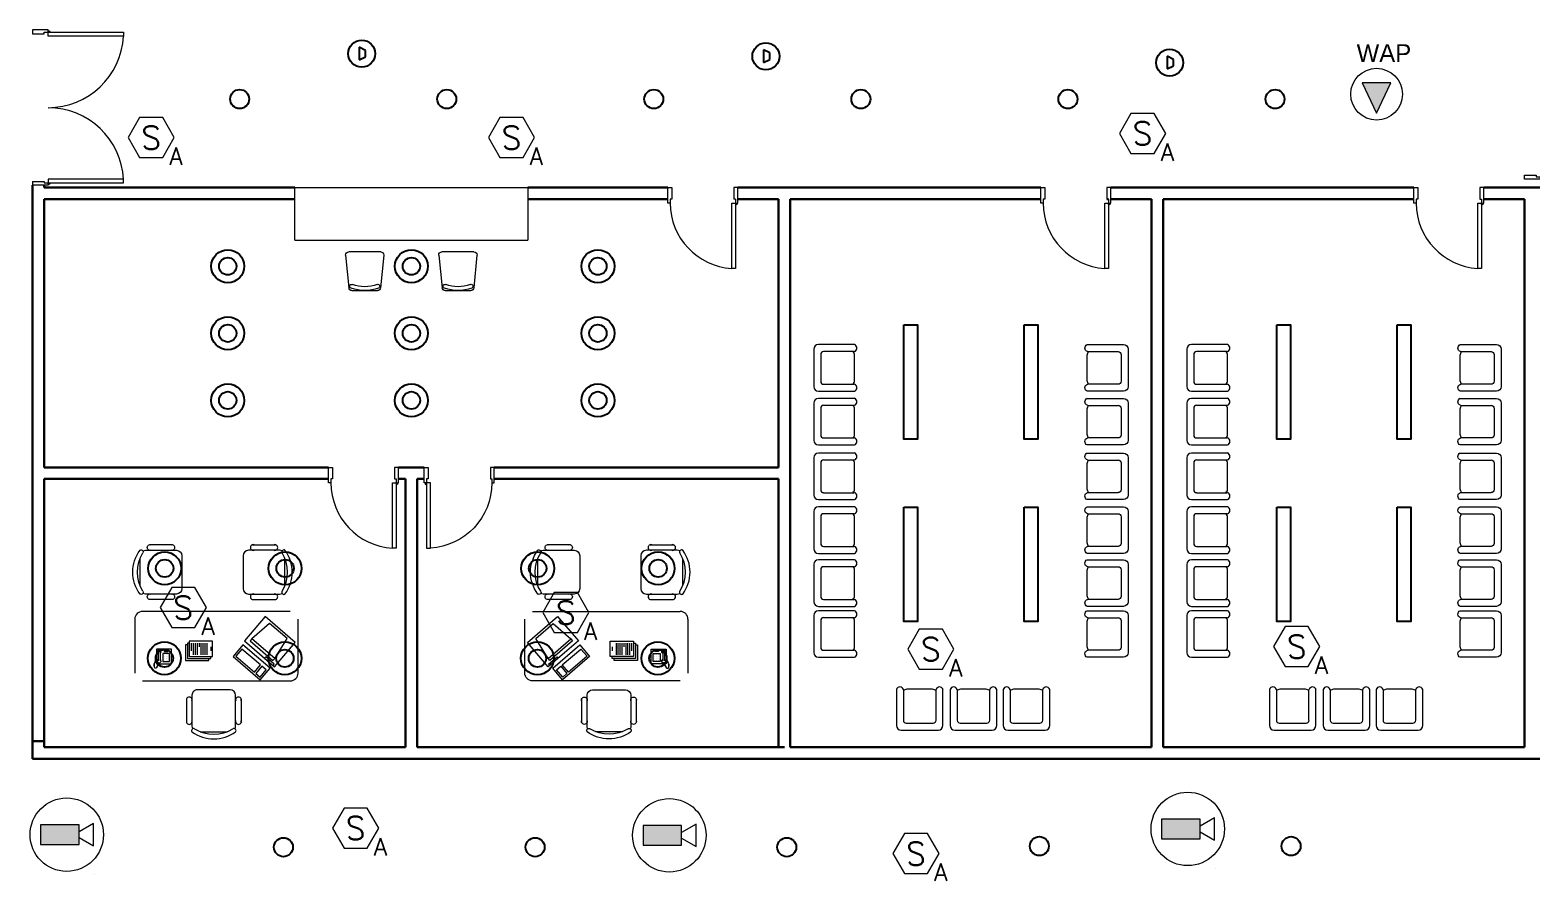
# Model space of a CAD drawing. Extents: x -15 to 31698, y 0 to 29135.
# Drawn here: x 46.09 to 65.41, y 346.95 to 357.9 of the extents above; entities that cross this region are included whole.
import ezdxf
from ezdxf.enums import TextEntityAlignment as Align

# ---------------------------------------------------------------- set-up
doc = ezdxf.new("R2010")
doc.units = 0
doc.header["$LTSCALE"] = 0.15
doc.layers.get('0').update_dxf_attribs({"color": 252})
for name, color, linetype in [('0 ARCH', 252, 'Continuous'), ('0 fire alarm', 252, 'Continuous'), ('0 lum', 252, 'Continuous'), ('0 sockets', 252, 'Continuous'), ('CCTV', 4, 'Continuous')]:
    doc.layers.add(name, color=color, linetype=linetype)
for name, color, linetype, lineweight in [('DOOR', 252, 'Continuous', 20), ('E-LT-CKT-NM', 7, 'Continuous', 30), ('FUR', 252, 'Continuous', 9), ('sofa', 252, 'Continuous', 9), ('T-CCTV', 7, 'Continuous', 0), ('T-FIRE-B', 4, 'Continuous', 0), ('T-STRUCTURED', 7, 'Continuous', 0), ('T-TEXT', 2, 'Continuous', 0), ('wall', 252, 'Continuous', 30)]:
    doc.layers.add(name, color=color, linetype=linetype, lineweight=lineweight)
doc.styles.add('ROMANS', font='ROMANS.shx', dxfattribs={"width": 0.8})
doc.styles.add('SDC-TEXT-ARB', font='sdc-arb.shx')

# ---------------------------------------------------------------- blocks, each defined once
blk = doc.blocks.new('2')
at = {"color": 3}
blk.add_circle((0, 0, 3.4), 0.122, dxfattribs=at)
blk = doc.blocks.new('5')
at = {"color": 3}
for radius in [0.212, 0.112]:
    blk.add_circle((0, 0, 4), radius, dxfattribs=at)
blk = doc.blocks.new('j')
at = {"color": 3, "elevation": 3.322}
blk.add_lwpolyline([(-0.088, 0.736), (0.088, 0.736), (0.088, -0.736), (-0.088, -0.736)], close=True, dxfattribs=at)
blk = doc.blocks.new('RECTANG')
for p, q in [((1, 1), (0, 1)), ((0, 1), (0, 0)), ((1, 0), (1, 1)), ((0, 0), (1, 0))]:
    blk.add_line(p, q)
blk = doc.blocks.new('IBMAT', base_point=(61, 306))
for p, q in [((75, 307), (75, 306)), ((81, 307), (75, 307)), ((81, 306), (81, 307))]:
    blk.add_line(p, q)
at = {"xscale": 21, "yscale": 17, "zscale": 21}
blk.add_blockref('RECTANG', (61, 306), dxfattribs=at)
blk = doc.blocks.new('KEYBOARD', base_point=(60, 294))
for p, xscale, yscale, zscale in [((60, 294), 19, 8, 19), ((61, 295), 13, 5, 13), ((75, 295), 3, 5, 3)]:
    blk.add_blockref('RECTANG', p, dxfattribs=dict(xscale=xscale, yscale=yscale, zscale=zscale))
blk = doc.blocks.new('FNCOMP')
for p, q in [((-6.64, 16.23), (-8.5, 3.5)), ((6.08, 16.23), (-6.64, 16.23)), ((8, 3.5), (6.08, 16.23)), ((-8.5, 3.5), (-8.5, 2.04)), ((8, 3.5), (-8.5, 3.5)), ((-8.5, 2.04), (8, 2.04)), ((8, 2.04), (8, 3.5))]:
    blk.add_line(p, q)
at = {"xscale": 1.033846153846154, "yscale": 1.033846153846154, "zscale": 1.033846153846154}
for name, p in [('IBMAT', (-10.86, 0)), ('KEYBOARD', (-10.05, -10.5))]:
    blk.add_blockref(name, p, dxfattribs=at)
blk = doc.blocks.new('CHAIR7')
for p, q in [((0, 9), (0, -9)), ((20, 12), (3, 12)), ((5.12, 15.04), (17.88, 15.04)), ((23, -7.44), (23, 7.44)), ((3, -12), (20, -12)), ((5.12, -15), (17.88, -15))]:
    blk.add_line(p, q)
for centre, radius, start, end in [((3, 9), 3, 90, 180), ((5.56, 13.54), 1.56, 73.7398, 286.2602), ((17.44, 13.54), 1.56, 253.7398, 106.2602), ((20, 9), 3, 62.41556, 90), ((22.34, 11.12), 1.1, 53.30994, 212.02741), ((4.82, 0), 19.64, 327.57575, 32.42425), ((7, 0), 20, 323.1301, 36.8699), ((3, -9), 3, 180, 270), ((5.56, -13.5), 1.56, 73.7398, 286.2602), ((17.44, -13.5), 1.56, 253.7398, 106.2602), ((20, -9), 3, 270, 297.58444), ((22.34, -11.12), 1.1, 147.97259, 306.69006)]:
    blk.add_arc(centre, radius, start, end)
blk = doc.blocks.new('FNPHONE')
for p, q in [((-9.1, 0.22), (-9.7, 0.02)), ((-8.9, 0.62), (-9.5, 0.42)), ((-8.7, 1.02), (-9.3, 0.82)), ((-8.5, 1.42), (-9.1, 1.22)), ((-8.3, 1.82), (-8.9, 1.62)), ((-7.14, 0.56), (-7.5, -0.58)), ((-7.29, 6.54), (-7.29, 1.54)), ((-6.29, 6.54), (-6.29, 1.54)), ((-3.87, 4.85), (-3.87, 4.85)), ((-3.87, 3.91), (-3.87, 3.91)), ((-3.87, 2.97), (-3.87, 2.97)), ((-3.87, 2.03), (-3.87, 2.03)), ((-2.94, 4.85), (-2.94, 4.85)), ((-2.94, 3.91), (-2.94, 3.91)), ((-2.94, 2.97), (-2.94, 2.97)), ((-2.94, 2.03), (-2.94, 2.03)), ((-2, 4.85), (-2, 4.85)), ((-2, 3.91), (-2, 3.91)), ((-2, 2.97), (-2, 2.97)), ((-2, 2.03), (-2, 2.03)), ((-9.3, -0.18), (-9.9, -0.38)), ((-9.3, -0.58), (-9.9, -0.78)), ((-9.3, -0.98), (-9.9, -1.18)), ((-9.3, -1.38), (-9.9, -1.58)), ((-9.1, -1.78), (-9.7, -1.98)), ((-8.9, -2.18), (-9.5, -2.38)), ((-8.43, -2.46), (-9.03, -2.66)), ((-7.9, -1.98), (-8.5, -2.18)), ((-7.7, -1.58), (-8.3, -1.78)), ((-7.5, -1.18), (-8.1, -1.38)), ((-7.3, -0.78), (-7.9, -0.98))]:
    blk.add_line(p, q)
for centre, start, end in [((-6.79, 6.54), 298.49146, 241.50854), ((-6.79, 1.54), 118.49146, 61.50854)]:
    blk.add_arc(centre, 1.05, start, end)
for p, xscale, yscale, zscale in [((-8.21, 0), 8.20528234483245, 8.104073169521023, 8.20528234483245), ((-4.81, 1.25), 3.75, 4.375, 3.75), ((-4.03, 6.72), 2.03125, 0.46875, 2.03125)]:
    blk.add_blockref('RECTANG', p, dxfattribs=dict(xscale=xscale, yscale=yscale, zscale=zscale))
blk = doc.blocks.new('D90')
at = {"layer": 'DOOR'}
for points in [[(0.03, 0.2), (0.03, 1.04), (0.078, 1.04), (0.078, 0.2)], [(0.03, 0.2), (0, 0.2), (0, 0), (0.05, 0), (0.05, 0.15), (0.03, 0.15)], [(0.87, 0.2), (0.9, 0.2), (0.9, 0), (0.85, 0), (0.85, 0.15), (0.87, 0.15)]]:
    blk.add_lwpolyline(points, close=True, dxfattribs=at)
blk.add_circle((0.02, 0.21), 0.01, dxfattribs=at)
blk.add_arc((0.025, 0.197), 0.845, 0.2218, 86.3889, dxfattribs=at)
blk = doc.blocks.new('Ch01')
at = {"layer": 'FUR'}
for p, q in [((-0.499, -0.205), (-0.499, 0.207)), ((-0.455, 0.247), (-0.035, 0.205)), ((0.001, 0.165), (0.001, -0.163)), ((-0.455, -0.244), (-0.035, -0.202))]:
    blk.add_line(p, q, dxfattribs=at)
for centre, radius, start, end in [((-0.459, 0.207), 0.04, 84.2894, 180), ((-0.039, 0.165), 0.04, 0, 84.2894), ((-0.055, 0.168), 0.025, 20.5276, 200.5276), ((-0.499, 0.001), 0.449, 339.1935, 20.5276), ((-0.499, 0.001), 0.499, 339.1935, 20.5276), ((-0.056, -0.167), 0.025, 159.1935, 339.1935), ((-0.039, -0.163), 0.04, 275.7106, 0), ((-0.459, -0.205), 0.04, 180, 275.7106)]:
    blk.add_arc(centre, radius, start, end, dxfattribs=at)
blk = doc.blocks.new('ARCH')
at = {"layer": 'DOOR'}
for p, q in [((46.125, 355.955), (46.125, 355.905)), ((55.17, 355.725), (55.15, 355.725))]:
    blk.add_line(p, q, dxfattribs=at)
for points in [[(46.325, 357.875), (46.325, 357.905), (46.125, 357.905), (46.125, 357.855), (46.275, 357.855), (46.275, 357.875)], [(46.325, 357.875), (47.295, 357.875), (47.295, 357.825), (46.325, 357.825)], [(65.525, 356.014), (65.525, 355.984), (65.325, 355.984), (65.325, 356.034), (65.475, 356.034), (65.475, 356.014)], [(46.325, 355.935), (47.295, 355.935), (47.295, 355.985), (46.325, 355.985)], [(54.33, 355.675), (54.3, 355.675), (54.3, 355.875), (54.35, 355.875), (54.35, 355.725), (54.33, 355.725)], [(59.13, 355.675), (59.1, 355.675), (59.1, 355.875), (59.15, 355.875), (59.15, 355.725), (59.13, 355.725)], [(59.97, 355.675), (60, 355.675), (60, 355.875), (59.95, 355.875), (59.95, 355.725), (59.97, 355.725)], [(63.93, 355.675), (63.9, 355.675), (63.9, 355.875), (63.95, 355.875), (63.95, 355.725), (63.93, 355.725)], [(64.77, 355.675), (64.8, 355.675), (64.8, 355.875), (64.75, 355.875), (64.75, 355.725), (64.77, 355.725)], [(55.17, 355.675), (55.17, 354.835), (55.122, 354.835), (55.122, 355.675)], [(59.97, 355.675), (59.97, 354.835), (59.922, 354.835), (59.922, 355.675)], [(64.77, 355.675), (64.77, 354.835), (64.722, 354.835), (64.722, 355.675)]]:
    blk.add_lwpolyline(points, close=True, dxfattribs=at)
for points in [[(46.125, 355.955), (46.275, 355.955), (46.275, 355.935), (46.325, 355.935), (46.325, 355.905), (46.125, 355.905)], [(55.17, 355.725), (55.17, 355.675), (55.2, 355.675), (55.2, 355.875), (55.15, 355.875), (55.15, 355.725)]]:
    blk.add_lwpolyline(points, dxfattribs=at)
for centre in [(46.335, 357.885), (46.335, 355.925), (55.18, 355.665), (59.98, 355.665), (64.78, 355.665)]:
    blk.add_circle(centre, 0.01, dxfattribs=at)
for centre, radius, start, end in [((46.325, 357.875), 0.971, 270, 357.0492), ((46.325, 355.933), 0.971, 2.9508, 90), ((55.175, 355.678), 0.845, 180.2218, 266.3889), ((59.975, 355.678), 0.845, 180.2218, 266.3889), ((64.775, 355.678), 0.845, 180.2218, 266.3889)]:
    blk.add_arc(centre, radius, start, end, dxfattribs=at)
at = {"layer": 'FUR'}
for p, q in [((56.177, 353.795), (56.177, 353.315)), ((56.702, 353.855), (56.237, 353.855)), ((56.267, 353.727), (56.267, 353.382)), ((56.7, 353.765), (56.305, 353.765)), ((56.702, 353.39), (56.702, 353.72)), ((59.698, 353.855), (60.163, 353.855)), ((59.698, 353.39), (59.698, 353.72)), ((59.7, 353.765), (60.095, 353.765)), ((60.133, 353.727), (60.133, 353.382)), ((60.223, 353.795), (60.223, 353.315)), ((60.977, 353.795), (60.977, 353.315)), ((61.502, 353.855), (61.037, 353.855)), ((61.067, 353.727), (61.067, 353.382)), ((61.5, 353.765), (61.105, 353.765)), ((61.502, 353.39), (61.502, 353.72)), ((64.498, 353.855), (64.963, 353.855)), ((64.498, 353.39), (64.498, 353.72)), ((64.5, 353.765), (64.895, 353.765)), ((64.933, 353.727), (64.933, 353.382)), ((65.023, 353.795), (65.023, 353.315)), ((56.305, 353.345), (56.7, 353.345)), ((60.095, 353.345), (59.7, 353.345)), ((61.105, 353.345), (61.5, 353.345)), ((64.895, 353.345), (64.5, 353.345)), ((56.177, 353.103), (56.177, 352.623)), ((56.237, 353.255), (56.702, 353.255)), ((56.702, 353.163), (56.237, 353.163)), ((60.163, 353.255), (59.698, 353.255)), ((59.698, 353.163), (60.163, 353.163)), ((60.223, 353.103), (60.223, 352.623)), ((60.977, 353.103), (60.977, 352.623)), ((61.037, 353.255), (61.502, 353.255)), ((61.502, 353.163), (61.037, 353.163)), ((64.963, 353.255), (64.498, 353.255)), ((64.498, 353.163), (64.963, 353.163)), ((65.023, 353.103), (65.023, 352.623)), ((56.267, 353.036), (56.267, 352.691)), ((56.7, 353.073), (56.305, 353.073)), ((56.702, 352.698), (56.702, 353.028)), ((59.698, 352.698), (59.698, 353.028)), ((59.7, 353.073), (60.095, 353.073)), ((60.133, 353.036), (60.133, 352.691)), ((61.067, 353.036), (61.067, 352.691)), ((61.5, 353.073), (61.105, 353.073)), ((61.502, 352.698), (61.502, 353.028)), ((64.498, 352.698), (64.498, 353.028)), ((64.5, 353.073), (64.895, 353.073)), ((64.933, 353.036), (64.933, 352.691)), ((56.237, 352.563), (56.702, 352.563)), ((56.305, 352.653), (56.7, 352.653)), ((60.163, 352.563), (59.698, 352.563)), ((60.095, 352.653), (59.7, 352.653)), ((61.037, 352.563), (61.502, 352.563)), ((61.105, 352.653), (61.5, 352.653)), ((64.963, 352.563), (64.498, 352.563)), ((64.895, 352.653), (64.5, 352.653)), ((56.177, 352.399), (56.177, 351.919)), ((56.702, 352.459), (56.237, 352.459)), ((56.267, 352.332), (56.267, 351.987)), ((56.7, 352.369), (56.305, 352.369)), ((56.702, 351.994), (56.702, 352.324)), ((59.698, 352.459), (60.163, 352.459)), ((59.698, 351.994), (59.698, 352.324)), ((59.7, 352.369), (60.095, 352.369)), ((60.133, 352.332), (60.133, 351.987)), ((60.223, 352.399), (60.223, 351.919)), ((60.977, 352.399), (60.977, 351.919)), ((61.502, 352.459), (61.037, 352.459)), ((61.067, 352.332), (61.067, 351.987)), ((61.5, 352.369), (61.105, 352.369)), ((61.502, 351.994), (61.502, 352.324)), ((64.498, 352.459), (64.963, 352.459)), ((64.498, 351.994), (64.498, 352.324)), ((64.5, 352.369), (64.895, 352.369)), ((64.933, 352.332), (64.933, 351.987)), ((65.023, 352.399), (65.023, 351.919)), ((56.305, 351.949), (56.7, 351.949)), ((60.095, 351.949), (59.7, 351.949)), ((61.105, 351.949), (61.5, 351.949)), ((64.895, 351.949), (64.5, 351.949)), ((56.237, 351.859), (56.702, 351.859)), ((56.702, 351.767), (56.237, 351.767)), ((60.163, 351.859), (59.698, 351.859)), ((59.698, 351.767), (60.163, 351.767)), ((61.037, 351.859), (61.502, 351.859)), ((61.502, 351.767), (61.037, 351.767)), ((64.963, 351.859), (64.498, 351.859)), ((64.498, 351.767), (64.963, 351.767)), ((56.177, 351.707), (56.177, 351.227)), ((56.267, 351.64), (56.267, 351.295)), ((56.7, 351.677), (56.305, 351.677)), ((56.702, 351.302), (56.702, 351.632)), ((59.698, 351.302), (59.698, 351.632)), ((59.7, 351.677), (60.095, 351.677)), ((60.133, 351.64), (60.133, 351.295)), ((60.223, 351.707), (60.223, 351.227)), ((60.977, 351.707), (60.977, 351.227)), ((61.067, 351.64), (61.067, 351.295)), ((61.5, 351.677), (61.105, 351.677)), ((61.502, 351.302), (61.502, 351.632)), ((64.498, 351.302), (64.498, 351.632)), ((64.5, 351.677), (64.895, 351.677)), ((64.933, 351.64), (64.933, 351.295)), ((65.023, 351.707), (65.023, 351.227)), ((56.237, 351.167), (56.702, 351.167)), ((56.305, 351.257), (56.7, 351.257)), ((60.163, 351.167), (59.698, 351.167)), ((60.095, 351.257), (59.7, 351.257)), ((61.037, 351.167), (61.502, 351.167)), ((61.105, 351.257), (61.5, 351.257)), ((64.963, 351.167), (64.498, 351.167)), ((64.895, 351.257), (64.5, 351.257)), ((56.177, 351.026), (56.177, 350.546)), ((56.702, 351.086), (56.237, 351.086)), ((56.7, 350.996), (56.305, 350.996)), ((59.698, 351.086), (60.163, 351.086)), ((59.7, 350.996), (60.095, 350.996)), ((60.223, 351.026), (60.223, 350.546)), ((60.977, 351.026), (60.977, 350.546)), ((61.502, 351.086), (61.037, 351.086)), ((61.5, 350.996), (61.105, 350.996)), ((64.498, 351.086), (64.963, 351.086)), ((64.5, 350.996), (64.895, 350.996)), ((65.023, 351.026), (65.023, 350.546)), ((56.267, 350.958), (56.267, 350.613)), ((56.702, 350.621), (56.702, 350.951)), ((59.698, 350.621), (59.698, 350.951)), ((60.133, 350.958), (60.133, 350.613)), ((61.067, 350.958), (61.067, 350.613)), ((61.502, 350.621), (61.502, 350.951)), ((64.498, 350.621), (64.498, 350.951)), ((64.933, 350.958), (64.933, 350.613)), ((56.237, 350.486), (56.702, 350.486)), ((56.702, 350.43), (56.237, 350.43)), ((56.305, 350.576), (56.7, 350.576)), ((60.163, 350.486), (59.698, 350.486)), ((59.698, 350.43), (60.163, 350.43)), ((60.095, 350.576), (59.7, 350.576)), ((61.037, 350.486), (61.502, 350.486)), ((61.502, 350.43), (61.037, 350.43)), ((61.105, 350.576), (61.5, 350.576)), ((64.963, 350.486), (64.498, 350.486)), ((64.498, 350.43), (64.963, 350.43)), ((64.895, 350.576), (64.5, 350.576)), ((56.177, 350.37), (56.177, 349.89)), ((56.267, 350.303), (56.267, 349.958)), ((56.7, 350.34), (56.305, 350.34)), ((56.702, 349.965), (56.702, 350.295)), ((59.698, 349.965), (59.698, 350.295)), ((59.7, 350.34), (60.095, 350.34)), ((60.133, 350.303), (60.133, 349.958)), ((60.223, 350.37), (60.223, 349.89)), ((60.977, 350.37), (60.977, 349.89)), ((61.067, 350.303), (61.067, 349.958)), ((61.5, 350.34), (61.105, 350.34)), ((61.502, 349.965), (61.502, 350.295)), ((64.498, 349.965), (64.498, 350.295)), ((64.5, 350.34), (64.895, 350.34)), ((64.933, 350.303), (64.933, 349.958)), ((65.023, 350.37), (65.023, 349.89)), ((56.237, 349.83), (56.702, 349.83)), ((56.305, 349.92), (56.7, 349.92)), ((60.163, 349.83), (59.698, 349.83)), ((60.095, 349.92), (59.7, 349.92)), ((61.037, 349.83), (61.502, 349.83)), ((61.105, 349.92), (61.5, 349.92)), ((64.963, 349.83), (64.498, 349.83)), ((64.895, 349.92), (64.5, 349.92)), ((57.241, 349.418), (57.241, 348.953)), ((57.331, 349.416), (57.331, 349.02)), ((57.706, 349.418), (57.376, 349.418)), ((57.751, 349.02), (57.751, 349.416)), ((57.841, 348.953), (57.841, 349.418)), ((57.933, 349.418), (57.933, 348.953)), ((58.023, 349.416), (58.023, 349.02)), ((58.398, 349.418), (58.068, 349.418)), ((58.443, 349.02), (58.443, 349.416)), ((58.533, 348.953), (58.533, 349.418)), ((58.615, 349.418), (58.615, 348.953)), ((58.705, 349.416), (58.705, 349.02)), ((59.08, 349.418), (58.75, 349.418)), ((59.125, 349.02), (59.125, 349.416)), ((59.215, 348.953), (59.215, 349.418)), ((62.041, 349.418), (62.041, 348.953)), ((62.131, 349.416), (62.131, 349.02)), ((62.506, 349.418), (62.176, 349.418)), ((62.551, 349.02), (62.551, 349.416)), ((62.641, 348.953), (62.641, 349.418)), ((62.733, 349.418), (62.733, 348.953)), ((62.823, 349.416), (62.823, 349.02)), ((63.198, 349.418), (62.868, 349.418)), ((63.243, 349.02), (63.243, 349.416)), ((63.333, 348.953), (63.333, 349.418)), ((63.415, 349.418), (63.415, 348.953)), ((63.505, 349.416), (63.505, 349.02)), ((63.88, 349.418), (63.55, 349.418)), ((63.925, 349.02), (63.925, 349.416)), ((64.015, 348.953), (64.015, 349.418)), ((57.301, 348.893), (57.781, 348.893)), ((57.369, 348.983), (57.714, 348.983)), ((57.993, 348.893), (58.473, 348.893)), ((58.061, 348.983), (58.406, 348.983)), ((58.675, 348.893), (59.155, 348.893)), ((58.742, 348.983), (59.087, 348.983)), ((62.101, 348.893), (62.581, 348.893)), ((62.169, 348.983), (62.514, 348.983)), ((62.793, 348.893), (63.273, 348.893)), ((62.861, 348.983), (63.206, 348.983)), ((63.475, 348.893), (63.955, 348.893)), ((63.542, 348.983), (63.887, 348.983))]:
    blk.add_line(p, q, dxfattribs=at)
for centre, major_axis, start_param, end_param in [((56.237, 353.795), (0.0424, 0.0424), 0.785398, 2.356194), ((56.305, 353.727), (-0.0265, 0.0265), -0.785398, 0.785398), ((56.642, 353.72), (-0.0424, 0.0424), 3.926991, 4.775053), ((56.685, 353.81), (-0.0339, 0.0339), 2.685296, 5.122584), ((61.037, 353.795), (0.0424, 0.0424), 0.785398, 2.356194), ((61.105, 353.727), (-0.0265, 0.0265), -0.785398, 0.785398), ((61.442, 353.72), (-0.0424, 0.0424), 3.926991, 4.775053), ((61.485, 353.81), (-0.0339, 0.0339), 2.685296, 5.122584), ((56.237, 353.315), (-0.0424, 0.0424), 0.785398, 2.356194), ((56.305, 353.382), (0.0265, 0.0265), 2.356194, 3.926991), ((56.642, 353.39), (0.0424, 0.0424), 4.649725, 5.497787), ((56.685, 353.3), (0.0339, 0.0339), 4.302194, 6.739482), ((61.037, 353.315), (-0.0424, 0.0424), 0.785398, 2.356194), ((61.105, 353.382), (0.0265, 0.0265), 2.356194, 3.926991), ((61.442, 353.39), (0.0424, 0.0424), 4.649725, 5.497787), ((61.485, 353.3), (0.0339, 0.0339), 4.302194, 6.739482), ((56.237, 353.103), (0.0424, 0.0424), 0.785398, 2.356194), ((56.685, 353.119), (-0.0339, 0.0339), 2.685296, 5.122584), ((61.037, 353.103), (0.0424, 0.0424), 0.785398, 2.356194), ((61.485, 353.119), (-0.0339, 0.0339), 2.685296, 5.122584), ((56.305, 353.036), (-0.0265, 0.0265), -0.785398, 0.785398), ((56.642, 353.028), (-0.0424, 0.0424), 3.926991, 4.775053), ((61.105, 353.036), (-0.0265, 0.0265), -0.785398, 0.785398), ((61.442, 353.028), (-0.0424, 0.0424), 3.926991, 4.775053), ((56.237, 352.623), (-0.0424, 0.0424), 0.785398, 2.356194), ((56.305, 352.691), (0.0265, 0.0265), 2.356194, 3.926991), ((56.642, 352.698), (0.0424, 0.0424), 4.649725, 5.497787), ((56.685, 352.608), (0.0339, 0.0339), 4.302194, 6.739482), ((61.037, 352.623), (-0.0424, 0.0424), 0.785398, 2.356194), ((61.105, 352.691), (0.0265, 0.0265), 2.356194, 3.926991), ((61.442, 352.698), (0.0424, 0.0424), 4.649725, 5.497787), ((61.485, 352.608), (0.0339, 0.0339), 4.302194, 6.739482), ((56.237, 352.399), (0.0424, 0.0424), 0.785398, 2.356194), ((56.305, 352.332), (-0.0265, 0.0265), -0.785398, 0.785398), ((56.642, 352.324), (-0.0424, 0.0424), 3.926991, 4.775053), ((56.685, 352.415), (-0.0339, 0.0339), 2.685296, 5.122584), ((61.037, 352.399), (0.0424, 0.0424), 0.785398, 2.356194), ((61.105, 352.332), (-0.0265, 0.0265), -0.785398, 0.785398), ((61.442, 352.324), (-0.0424, 0.0424), 3.926991, 4.775053), ((61.485, 352.415), (-0.0339, 0.0339), 2.685296, 5.122584), ((56.305, 351.987), (0.0265, 0.0265), 2.356194, 3.926991), ((56.642, 351.994), (0.0424, 0.0424), 4.649725, 5.497787), ((56.685, 351.904), (0.0339, 0.0339), 4.302194, 6.739482), ((61.105, 351.987), (0.0265, 0.0265), 2.356194, 3.926991), ((61.442, 351.994), (0.0424, 0.0424), 4.649725, 5.497787), ((61.485, 351.904), (0.0339, 0.0339), 4.302194, 6.739482), ((56.237, 351.919), (-0.0424, 0.0424), 0.785398, 2.356194), ((56.237, 351.707), (0.0424, 0.0424), 0.785398, 2.356194), ((56.685, 351.723), (-0.0339, 0.0339), 2.685296, 5.122584), ((61.037, 351.919), (-0.0424, 0.0424), 0.785398, 2.356194), ((61.037, 351.707), (0.0424, 0.0424), 0.785398, 2.356194), ((61.485, 351.723), (-0.0339, 0.0339), 2.685296, 5.122584), ((56.305, 351.64), (-0.0265, 0.0265), -0.785398, 0.785398), ((56.642, 351.632), (-0.0424, 0.0424), 3.926991, 4.775053), ((61.105, 351.64), (-0.0265, 0.0265), -0.785398, 0.785398), ((61.442, 351.632), (-0.0424, 0.0424), 3.926991, 4.775053), ((56.237, 351.227), (-0.0424, 0.0424), 0.785398, 2.356194), ((56.305, 351.295), (0.0265, 0.0265), 2.356194, 3.926991), ((56.642, 351.302), (0.0424, 0.0424), 4.649725, 5.497787), ((56.685, 351.212), (0.0339, 0.0339), 4.302194, 6.739482), ((61.037, 351.227), (-0.0424, 0.0424), 0.785398, 2.356194), ((61.105, 351.295), (0.0265, 0.0265), 2.356194, 3.926991), ((61.442, 351.302), (0.0424, 0.0424), 4.649725, 5.497787), ((61.485, 351.212), (0.0339, 0.0339), 4.302194, 6.739482), ((56.237, 351.026), (0.0424, 0.0424), 0.785398, 2.356194), ((56.305, 350.958), (-0.0265, 0.0265), -0.785398, 0.785398), ((56.642, 350.951), (-0.0424, 0.0424), 3.926991, 4.775053), ((56.685, 351.041), (-0.0339, 0.0339), 2.685296, 5.122584), ((61.037, 351.026), (0.0424, 0.0424), 0.785398, 2.356194), ((61.105, 350.958), (-0.0265, 0.0265), -0.785398, 0.785398), ((61.442, 350.951), (-0.0424, 0.0424), 3.926991, 4.775053), ((61.485, 351.041), (-0.0339, 0.0339), 2.685296, 5.122584), ((56.305, 350.613), (0.0265, 0.0265), 2.356194, 3.926991), ((56.642, 350.621), (0.0424, 0.0424), 4.649725, 5.497787), ((61.105, 350.613), (0.0265, 0.0265), 2.356194, 3.926991), ((61.442, 350.621), (0.0424, 0.0424), 4.649725, 5.497787), ((56.237, 350.546), (-0.0424, 0.0424), 0.785398, 2.356194), ((56.237, 350.37), (0.0424, 0.0424), 0.785398, 2.356194), ((56.685, 350.53), (0.0339, 0.0339), 4.302194, 6.739482), ((56.685, 350.385), (-0.0339, 0.0339), 2.685296, 5.122584), ((61.037, 350.546), (-0.0424, 0.0424), 0.785398, 2.356194), ((61.037, 350.37), (0.0424, 0.0424), 0.785398, 2.356194), ((61.485, 350.53), (0.0339, 0.0339), 4.302194, 6.739482), ((61.485, 350.385), (-0.0339, 0.0339), 2.685296, 5.122584), ((56.305, 350.303), (-0.0265, 0.0265), -0.785398, 0.785398), ((56.642, 350.295), (-0.0424, 0.0424), 3.926991, 4.775053), ((61.105, 350.303), (-0.0265, 0.0265), -0.785398, 0.785398), ((61.442, 350.295), (-0.0424, 0.0424), 3.926991, 4.775053), ((56.237, 349.89), (-0.0424, 0.0424), 0.785398, 2.356194), ((56.305, 349.958), (0.0265, 0.0265), 2.356194, 3.926991), ((56.642, 349.965), (0.0424, 0.0424), 4.649725, 5.497787), ((56.685, 349.875), (0.0339, 0.0339), 4.302194, 6.739482), ((61.037, 349.89), (-0.0424, 0.0424), 0.785398, 2.356194), ((61.105, 349.958), (0.0265, 0.0265), 2.356194, 3.926991), ((61.442, 349.965), (0.0424, 0.0424), 4.649725, 5.497787), ((61.485, 349.875), (0.0339, 0.0339), 4.302194, 6.739482), ((57.286, 349.4), (0.0339, 0.0339), 5.826889, 8.264177), ((57.797, 349.4), (-0.0339, 0.0339), 4.302194, 6.739482), ((57.978, 349.4), (0.0339, 0.0339), 5.826889, 8.264177), ((58.488, 349.4), (-0.0339, 0.0339), 4.302194, 6.739482), ((58.659, 349.4), (0.0339, 0.0339), 5.826889, 8.264177), ((59.17, 349.4), (-0.0339, 0.0339), 4.302194, 6.739482), ((62.086, 349.4), (0.0339, 0.0339), 5.826889, 8.264177), ((62.597, 349.4), (-0.0339, 0.0339), 4.302194, 6.739482), ((62.778, 349.4), (0.0339, 0.0339), 5.826889, 8.264177), ((63.288, 349.4), (-0.0339, 0.0339), 4.302194, 6.739482), ((63.459, 349.4), (0.0339, 0.0339), 5.826889, 8.264177), ((63.97, 349.4), (-0.0339, 0.0339), 4.302194, 6.739482), ((57.376, 349.358), (0.0424, 0.0424), 0.785398, 1.63346), ((57.706, 349.358), (-0.0424, 0.0424), 4.649725, 5.497787), ((58.068, 349.358), (0.0424, 0.0424), 0.785398, 1.63346), ((58.398, 349.358), (-0.0424, 0.0424), 4.649725, 5.497787), ((58.75, 349.358), (0.0424, 0.0424), 0.785398, 1.63346), ((59.08, 349.358), (-0.0424, 0.0424), 4.649725, 5.497787), ((62.176, 349.358), (0.0424, 0.0424), 0.785398, 1.63346), ((62.506, 349.358), (-0.0424, 0.0424), 4.649725, 5.497787), ((62.868, 349.358), (0.0424, 0.0424), 0.785398, 1.63346), ((63.198, 349.358), (-0.0424, 0.0424), 4.649725, 5.497787), ((63.55, 349.358), (0.0424, 0.0424), 0.785398, 1.63346), ((63.88, 349.358), (-0.0424, 0.0424), 4.649725, 5.497787), ((57.301, 348.953), (-0.0424, 0.0424), 0.785398, 2.356194), ((57.369, 349.02), (0.0265, 0.0265), 2.356194, 3.926991), ((57.714, 349.02), (-0.0265, 0.0265), 2.356194, 3.926991), ((57.781, 348.953), (0.0424, 0.0424), 3.926991, 5.497787), ((57.993, 348.953), (-0.0424, 0.0424), 0.785398, 2.356194), ((58.061, 349.02), (0.0265, 0.0265), 2.356194, 3.926991), ((58.406, 349.02), (-0.0265, 0.0265), 2.356194, 3.926991), ((58.473, 348.953), (0.0424, 0.0424), 3.926991, 5.497787), ((58.675, 348.953), (-0.0424, 0.0424), 0.785398, 2.356194), ((58.742, 349.02), (0.0265, 0.0265), 2.356194, 3.926991), ((59.087, 349.02), (-0.0265, 0.0265), 2.356194, 3.926991), ((59.155, 348.953), (0.0424, 0.0424), 3.926991, 5.497787), ((62.101, 348.953), (-0.0424, 0.0424), 0.785398, 2.356194), ((62.169, 349.02), (0.0265, 0.0265), 2.356194, 3.926991), ((62.514, 349.02), (-0.0265, 0.0265), 2.356194, 3.926991), ((62.581, 348.953), (0.0424, 0.0424), 3.926991, 5.497787), ((62.793, 348.953), (-0.0424, 0.0424), 0.785398, 2.356194), ((62.861, 349.02), (0.0265, 0.0265), 2.356194, 3.926991), ((63.206, 349.02), (-0.0265, 0.0265), 2.356194, 3.926991), ((63.273, 348.953), (0.0424, 0.0424), 3.926991, 5.497787), ((63.475, 348.953), (-0.0424, 0.0424), 0.785398, 2.356194), ((63.542, 349.02), (0.0265, 0.0265), 2.356194, 3.926991), ((63.887, 349.02), (-0.0265, 0.0265), 2.356194, 3.926991), ((63.955, 348.953), (0.0424, 0.0424), 3.926991, 5.497787)]:
    blk.add_ellipse(centre, major_axis=major_axis, ratio=1, start_param=start_param, end_param=end_param, dxfattribs=at)
at = {"layer": 'FUR', "extrusion": (0, 0, -1)}
for centre, major_axis, start_param, end_param in [((59.715, 353.81), (0.0339, 0.0339), 2.685296, 5.122584), ((59.758, 353.72), (0.0424, 0.0424), 3.926991, 4.775053), ((60.095, 353.727), (0.0265, 0.0265), -0.785398, 0.785398), ((60.163, 353.795), (-0.0424, 0.0424), 0.785398, 2.356194), ((64.515, 353.81), (0.0339, 0.0339), 2.685296, 5.122584), ((64.558, 353.72), (0.0424, 0.0424), 3.926991, 4.775053), ((64.895, 353.727), (0.0265, 0.0265), -0.785398, 0.785398), ((64.963, 353.795), (-0.0424, 0.0424), 0.785398, 2.356194), ((59.715, 353.3), (-0.0339, 0.0339), 4.302194, 6.739482), ((59.758, 353.39), (-0.0424, 0.0424), 4.649725, 5.497787), ((60.095, 353.382), (-0.0265, 0.0265), 2.356194, 3.926991), ((60.163, 353.315), (0.0424, 0.0424), 0.785398, 2.356194), ((64.515, 353.3), (-0.0339, 0.0339), 4.302194, 6.739482), ((64.558, 353.39), (-0.0424, 0.0424), 4.649725, 5.497787), ((64.895, 353.382), (-0.0265, 0.0265), 2.356194, 3.926991), ((64.963, 353.315), (0.0424, 0.0424), 0.785398, 2.356194), ((59.715, 353.119), (0.0339, 0.0339), 2.685296, 5.122584), ((60.163, 353.103), (-0.0424, 0.0424), 0.785398, 2.356194), ((64.515, 353.119), (0.0339, 0.0339), 2.685296, 5.122584), ((64.963, 353.103), (-0.0424, 0.0424), 0.785398, 2.356194), ((59.758, 353.028), (0.0424, 0.0424), 3.926991, 4.775053), ((60.095, 353.036), (0.0265, 0.0265), -0.785398, 0.785398), ((64.558, 353.028), (0.0424, 0.0424), 3.926991, 4.775053), ((64.895, 353.036), (0.0265, 0.0265), -0.785398, 0.785398), ((59.715, 352.608), (-0.0339, 0.0339), 4.302194, 6.739482), ((59.758, 352.698), (-0.0424, 0.0424), 4.649725, 5.497787), ((60.095, 352.691), (-0.0265, 0.0265), 2.356194, 3.926991), ((60.163, 352.623), (0.0424, 0.0424), 0.785398, 2.356194), ((64.515, 352.608), (-0.0339, 0.0339), 4.302194, 6.739482), ((64.558, 352.698), (-0.0424, 0.0424), 4.649725, 5.497787), ((64.895, 352.691), (-0.0265, 0.0265), 2.356194, 3.926991), ((64.963, 352.623), (0.0424, 0.0424), 0.785398, 2.356194), ((59.715, 352.415), (0.0339, 0.0339), 2.685296, 5.122584), ((59.758, 352.324), (0.0424, 0.0424), 3.926991, 4.775053), ((60.095, 352.332), (0.0265, 0.0265), -0.785398, 0.785398), ((60.163, 352.399), (-0.0424, 0.0424), 0.785398, 2.356194), ((64.515, 352.415), (0.0339, 0.0339), 2.685296, 5.122584), ((64.558, 352.324), (0.0424, 0.0424), 3.926991, 4.775053), ((64.895, 352.332), (0.0265, 0.0265), -0.785398, 0.785398), ((64.963, 352.399), (-0.0424, 0.0424), 0.785398, 2.356194), ((59.715, 351.904), (-0.0339, 0.0339), 4.302194, 6.739482), ((59.758, 351.994), (-0.0424, 0.0424), 4.649725, 5.497787), ((60.095, 351.987), (-0.0265, 0.0265), 2.356194, 3.926991), ((64.515, 351.904), (-0.0339, 0.0339), 4.302194, 6.739482), ((64.558, 351.994), (-0.0424, 0.0424), 4.649725, 5.497787), ((64.895, 351.987), (-0.0265, 0.0265), 2.356194, 3.926991), ((59.715, 351.723), (0.0339, 0.0339), 2.685296, 5.122584), ((60.163, 351.919), (0.0424, 0.0424), 0.785398, 2.356194), ((60.163, 351.707), (-0.0424, 0.0424), 0.785398, 2.356194), ((64.515, 351.723), (0.0339, 0.0339), 2.685296, 5.122584), ((64.963, 351.919), (0.0424, 0.0424), 0.785398, 2.356194), ((64.963, 351.707), (-0.0424, 0.0424), 0.785398, 2.356194), ((59.758, 351.632), (0.0424, 0.0424), 3.926991, 4.775053), ((60.095, 351.64), (0.0265, 0.0265), -0.785398, 0.785398), ((64.558, 351.632), (0.0424, 0.0424), 3.926991, 4.775053), ((64.895, 351.64), (0.0265, 0.0265), -0.785398, 0.785398), ((59.715, 351.212), (-0.0339, 0.0339), 4.302194, 6.739482), ((59.758, 351.302), (-0.0424, 0.0424), 4.649725, 5.497787), ((60.095, 351.295), (-0.0265, 0.0265), 2.356194, 3.926991), ((60.163, 351.227), (0.0424, 0.0424), 0.785398, 2.356194), ((64.515, 351.212), (-0.0339, 0.0339), 4.302194, 6.739482), ((64.558, 351.302), (-0.0424, 0.0424), 4.649725, 5.497787), ((64.895, 351.295), (-0.0265, 0.0265), 2.356194, 3.926991), ((64.963, 351.227), (0.0424, 0.0424), 0.785398, 2.356194), ((59.715, 351.041), (0.0339, 0.0339), 2.685296, 5.122584), ((59.758, 350.951), (0.0424, 0.0424), 3.926991, 4.775053), ((60.095, 350.958), (0.0265, 0.0265), -0.785398, 0.785398), ((60.163, 351.026), (-0.0424, 0.0424), 0.785398, 2.356194), ((64.515, 351.041), (0.0339, 0.0339), 2.685296, 5.122584), ((64.558, 350.951), (0.0424, 0.0424), 3.926991, 4.775053), ((64.895, 350.958), (0.0265, 0.0265), -0.785398, 0.785398), ((64.963, 351.026), (-0.0424, 0.0424), 0.785398, 2.356194), ((59.758, 350.621), (-0.0424, 0.0424), 4.649725, 5.497787), ((60.095, 350.613), (-0.0265, 0.0265), 2.356194, 3.926991), ((64.558, 350.621), (-0.0424, 0.0424), 4.649725, 5.497787), ((64.895, 350.613), (-0.0265, 0.0265), 2.356194, 3.926991), ((59.715, 350.53), (-0.0339, 0.0339), 4.302194, 6.739482), ((59.715, 350.385), (0.0339, 0.0339), 2.685296, 5.122584), ((60.163, 350.546), (0.0424, 0.0424), 0.785398, 2.356194), ((60.163, 350.37), (-0.0424, 0.0424), 0.785398, 2.356194), ((64.515, 350.53), (-0.0339, 0.0339), 4.302194, 6.739482), ((64.515, 350.385), (0.0339, 0.0339), 2.685296, 5.122584), ((64.963, 350.546), (0.0424, 0.0424), 0.785398, 2.356194), ((64.963, 350.37), (-0.0424, 0.0424), 0.785398, 2.356194), ((59.758, 350.295), (0.0424, 0.0424), 3.926991, 4.775053), ((60.095, 350.303), (0.0265, 0.0265), -0.785398, 0.785398), ((64.558, 350.295), (0.0424, 0.0424), 3.926991, 4.775053), ((64.895, 350.303), (0.0265, 0.0265), -0.785398, 0.785398), ((59.715, 349.875), (-0.0339, 0.0339), 4.302194, 6.739482), ((59.758, 349.965), (-0.0424, 0.0424), 4.649725, 5.497787), ((60.095, 349.958), (-0.0265, 0.0265), 2.356194, 3.926991), ((60.163, 349.89), (0.0424, 0.0424), 0.785398, 2.356194), ((64.515, 349.875), (-0.0339, 0.0339), 4.302194, 6.739482), ((64.558, 349.965), (-0.0424, 0.0424), 4.649725, 5.497787), ((64.895, 349.958), (-0.0265, 0.0265), 2.356194, 3.926991), ((64.963, 349.89), (0.0424, 0.0424), 0.785398, 2.356194)]:
    blk.add_ellipse(centre, major_axis=major_axis, ratio=1, start_param=start_param, end_param=end_param, dxfattribs=at)
at = {"layer": 'sofa'}
for p, q in [((49.5, 355.875), (52.5, 355.875)), ((49.5, 355.2), (49.5, 355.875)), ((52.5, 355.875), (52.5, 355.2)), ((49.5, 355.2), (52.5, 355.2)), ((49.441, 350.421), (47.541, 350.421)), ((52.559, 350.421), (54.459, 350.421)), ((47.441, 350.321), (47.441, 349.627)), ((54.559, 350.321), (54.559, 349.627))]:
    blk.add_line(p, q, dxfattribs=at)
for points in [[(47.541, 349.527), (49.441, 349.527, 0.414214), (49.541, 349.627), (49.541, 350.321)], [(54.459, 349.527), (52.559, 349.527, -0.414214), (52.459, 349.627), (52.459, 350.321)]]:
    blk.add_lwpolyline(points, format="xyb", dxfattribs=at)
for points in [[(48.142, 350.014), (48.117, 350.014), (48.117, 349.814), (48.417, 349.814), (48.417, 349.839)], [(48.442, 350.039), (48.142, 350.039), (48.142, 349.839), (48.442, 349.839), (48.442, 350.039)], [(48.167, 350.014), (48.167, 349.914)], [(48.192, 350.014), (48.192, 349.864)], [(48.217, 350.014), (48.217, 349.864)], [(48.242, 350.014), (48.242, 349.864)], [(48.267, 350.014), (48.267, 349.964)], [(48.292, 350.014), (48.292, 349.864)], [(48.317, 350.014), (48.317, 349.864)], [(48.342, 350.014), (48.342, 349.864)], [(48.367, 350.014), (48.367, 349.864)], [(53.558, 350.039), (53.858, 350.039), (53.858, 349.839), (53.558, 349.839), (53.558, 350.039)], [(53.858, 350.014), (53.883, 350.014), (53.883, 349.814), (53.583, 349.814), (53.583, 349.839)], [(53.633, 350.014), (53.633, 349.864)], [(53.658, 350.014), (53.658, 349.864)], [(53.683, 350.014), (53.683, 349.864)], [(53.708, 350.014), (53.708, 349.864)], [(53.733, 350.014), (53.733, 349.964)], [(53.758, 350.014), (53.758, 349.864)], [(53.783, 350.014), (53.783, 349.864)], [(53.808, 350.014), (53.808, 349.864)], [(53.833, 350.014), (53.833, 349.914)], [(48.117, 349.989), (48.092, 349.989), (48.092, 349.789), (48.392, 349.789), (48.392, 349.814)], [(48.417, 349.964), (48.417, 349.914)], [(53.583, 349.964), (53.583, 349.914)], [(53.883, 349.989), (53.908, 349.989), (53.908, 349.789), (53.608, 349.789), (53.608, 349.814)]]:
    blk.add_lwpolyline(points, dxfattribs=at)
for centre, start, end in [((47.541, 350.321), 90, 180), ((54.459, 350.321), 0, 90)]:
    blk.add_arc(centre, 0.1, start, end, dxfattribs=at)
at = {"layer": 'wall'}
for p, q in [((46.125, 355.905), (46.125, 355.2)), ((46.275, 355.905), (46.275, 355.875)), ((49.5, 355.875), (46.275, 355.875)), ((54.3, 355.875), (52.5, 355.875)), ((55.8, 355.875), (55.2, 355.875)), ((59.1, 355.875), (55.8, 355.875)), ((63.9, 355.875), (60, 355.875)), ((65.325, 355.875), (64.8, 355.875)), ((72.25, 355.875), (65.325, 355.875)), ((49.5, 355.725), (46.275, 355.725)), ((46.275, 355.725), (46.275, 352.275)), ((54.3, 355.725), (52.5, 355.725)), ((55.725, 355.725), (55.2, 355.725)), ((55.725, 355.725), (55.725, 352.275)), ((59.1, 355.725), (55.875, 355.725)), ((55.875, 355.725), (55.875, 348.675)), ((59.97, 355.725), (59.95, 355.725)), ((60.525, 355.725), (60, 355.725)), ((60.525, 355.725), (60.525, 348.675)), ((60.675, 355.725), (60.675, 348.675)), ((63.9, 355.725), (60.675, 355.725)), ((65.325, 355.725), (64.8, 355.725)), ((65.325, 348.675), (65.325, 355.725)), ((46.125, 355.275), (46.125, 348.525)), ((55.875, 355.125), (55.875, 348.675)), ((49.934, 352.275), (46.275, 352.275)), ((46.275, 352.125), (46.275, 348.675)), ((49.934, 352.125), (46.275, 352.125)), ((51.166, 352.275), (50.834, 352.275)), ((50.925, 352.125), (50.834, 352.125)), ((50.925, 352.125), (50.925, 348.675)), ((51.075, 352.125), (51.075, 348.675)), ((51.166, 352.125), (51.075, 352.125)), ((55.725, 352.275), (52.066, 352.275)), ((55.725, 352.125), (52.066, 352.125)), ((55.725, 352.125), (55.725, 348.675)), ((46.275, 348.75), (46.125, 348.75)), ((46.275, 348.675), (50.925, 348.675)), ((51.075, 348.675), (55.8, 348.675)), ((60.525, 348.675), (55.875, 348.675)), ((60.525, 348.675), (55.875, 348.675)), ((60.525, 348.675), (55.875, 348.675)), ((56.351, 348.675), (55.875, 348.675)), ((56.351, 348.675), (55.875, 348.675)), ((58.725, 348.675), (56.351, 348.675)), ((57.904, 348.675), (59.42, 348.675)), ((60.525, 348.675), (58.301, 348.675)), ((60.525, 348.675), (58.725, 348.675)), ((60.525, 348.675), (58.875, 348.675)), ((59.42, 348.675), (60.525, 348.675)), ((65.325, 348.675), (60.675, 348.675)), ((65.325, 348.675), (60.675, 348.675)), ((65.325, 348.675), (60.675, 348.675)), ((65.325, 348.675), (60.675, 348.675)), ((63.075, 348.675), (60.675, 348.675)), ((63.075, 348.675), (60.675, 348.675)), ((60.675, 348.675), (61.115, 348.675)), ((46.125, 348.525), (55.8, 348.525)), ((55.725, 348.525), (55.65, 348.525)), ((55.725, 348.525), (55.65, 348.525)), ((55.725, 348.525), (55.65, 348.525)), ((82.275, 348.525), (55.724, 348.525)), ((65.4, 348.525), (55.724, 348.525)), ((65.325, 348.525), (55.724, 348.525)), ((57.8, 348.525), (55.724, 348.525))]:
    blk.add_line(p, q, dxfattribs=at)
at = {"layer": 'DOOR', "rotation": 180}
blk.add_blockref('D90', (50.834, 352.275), dxfattribs=at)
at = {"layer": 'DOOR', "xscale": -1, "rotation": 180}
blk.add_blockref('D90', (51.166, 352.275), dxfattribs=at)
at = {"layer": 'sofa', "yscale": 0.0234375, "zscale": 0.0234375}
for name, p, xscale in [('CHAIR7', (48.047, 350.926), -0.0234375), ('CHAIR7', (48.834, 350.926), 0.0234375), ('CHAIR7', (53.166, 350.926), -0.0234375), ('CHAIR7', (53.953, 350.926), 0.0234375), ('FNPHONE', (47.913, 349.747), 0.0234375), ('FNPHONE', (54.087, 349.747), -0.0234375)]:
    blk.add_blockref(name, p, dxfattribs=dict(at, xscale=xscale))
at = {"layer": 'sofa'}
for name, p, xscale, yscale, zscale, rotation in [('FNCOMP', (49.045, 349.875), 0.02343749999997079, 0.02343749999997079, 0.02343749999997079, 319.3987053547845), ('FNCOMP', (52.955, 349.875), -0.02343749999997079, 0.0234375, 0.0234375, 40.60129464521547), ('CHAIR7', (48.457, 349.412), 0.0234375, 0.0234375, 0.0234375, 270), ('CHAIR7', (53.543, 349.412), -0.0234375, 0.0234375, 0.0234375, 90)]:
    blk.add_blockref(name, p, dxfattribs=dict(at, xscale=xscale, yscale=yscale, zscale=zscale, rotation=rotation))
at = {"layer": 'wall', "xscale": -1, "rotation": 90}
for p in [(50.4, 354.55), (51.6, 354.55)]:
    blk.add_blockref('Ch01', p, dxfattribs=at)
blk = doc.blocks.new('sound')
at = {"color": 2}
for p, q in [((157.806, 349.721), (157.724, 349.682)), ((157.724, 349.682), (157.724, 349.597)), ((157.806, 349.558), (157.806, 349.721)), ((157.724, 349.597), (157.806, 349.558))]:
    blk.add_line(p, q, dxfattribs=at)
blk.add_circle((157.774, 349.64), 0.174, dxfattribs=at)
blk = doc.blocks.new('LEGEND_dwg_WAP-CEILING-1155327-TELECOMMUNICATION LEGEND_ GENERAL NOTES _SYMBOLS _ ABBREVIATIONS')
at = {"layer": 'T-STRUCTURED'}
blk.add_hatch(color=256, dxfattribs=at).paths.add_polyline_path([(0, -184), (-138, 111), (138, 111)], flags=0)
at = {"layer": 'T-STRUCTURED', "flags": 128}
blk.add_lwpolyline([(138, 111), (-138, 111), (0, -184)], close=True, dxfattribs=at)
at = {"layer": 'T-STRUCTURED'}
blk.add_circle((0, 0), 250, dxfattribs=at)
blk = doc.blocks.new('f10')
at = {"xscale": 0.01150579243575653, "yscale": 0.01150579243575653, "zscale": 0.01150579243575653}
blk.add_blockref('LEGEND_dwg_WAP-CEILING-1155327-TELECOMMUNICATION LEGEND_ GENERAL NOTES _SYMBOLS _ ABBREVIATIONS', (29.6, -78.29), dxfattribs=at)
at = {"color": 4}
blk.add_attdef('WAP', (27.39, -74.72), '', height=1.99, dxfattribs=at)
blk = doc.blocks.new('SA-F')
blk.add_lwpolyline([(200, 0), (100, 173), (-100, 173), (-200, 0), (-100, -173), (100, -173)], close=True)
at = {"layer": 'T-TEXT', "style": 'ROMANS'}
blk.add_attdef('S', text='', height=200, dxfattribs=at).set_placement((0, 0, 0), align=Align.MIDDLE)
blk.add_attdef('A', text='', height=150, dxfattribs=at).set_placement((215, -161), align=Align.MIDDLE_CENTER)
blk = doc.blocks.new('LEGEND_dwg_CCTV DOME-1155345-TELECOMMUNICATION LEGEND_ GENERAL NOTES _SYMBOLS _ ABBREVIATIONS')
at = {"layer": 'T-CCTV'}
blk.add_hatch(color=256, dxfattribs=at).paths.add_polyline_path([(255, -95), (-120, -95), (-120, 95), (255, 95)], flags=0)
at = {"layer": 'T-CCTV', "flags": 128}
for points in [[(-120, 28), (-262, 108), (-262, -108), (-120, -28)], [(255, -95), (255, 95), (-120, 95), (-120, -95), (255, -95)]]:
    blk.add_lwpolyline(points, dxfattribs=at)
at = {"layer": 'T-CCTV'}
blk.add_circle((0, 0), 358, dxfattribs=at)
blk = doc.blocks.new('RG CAMERA')
at = {"layer": 'CCTV', "xscale": 1.150579243575653, "yscale": 1.150579243575653, "zscale": 1.150579243575653}
blk.add_blockref('LEGEND_dwg_CCTV DOME-1155345-TELECOMMUNICATION LEGEND_ GENERAL NOTES _SYMBOLS _ ABBREVIATIONS', (101765, 50919), dxfattribs=at)
at = {"layer": 'E-LT-CKT-NM', "style": 'SDC-TEXT-ARB'}
blk.add_attdef('RG', (101447, 51364), '', height=326, dxfattribs=at)

msp = doc.modelspace()

# ---------------------------------------------------------------- block references
at = {"xscale": 0.1157527098878497, "yscale": 0.1157527098878497, "zscale": 0.1157527098878497}
msp.add_blockref('f10', (59.994, 366.14), dxfattribs=at).add_auto_attribs({'WAP': 'WAP'})
at = {"layer": '0 ARCH', "color": 2}
msp.add_blockref('ARCH', (0, 0), dxfattribs=at)
at = {"layer": '0 fire alarm', "color": 2}
ref = msp.add_blockref('RG CAMERA', (177.715, 406.025), dxfattribs=dict(at, xscale=0.001147, yscale=0.001147, zscale=0.001147, rotation=180))
ref.add_attrib('RG', 'RG', (61.355, 347.11), dxfattribs={"layer": 'E-LT-CKT-NM', "height": 0.00374, "rotation": 180, "style": 'SDC-TEXT-ARB'})
ref = msp.add_blockref('RG CAMERA', (163.289, 405.951), dxfattribs=dict(at, xscale=0.001147, yscale=0.001147, zscale=0.001147, rotation=180))
ref.add_attrib('RG', 'RG', (46.929, 347.036), dxfattribs={"layer": 'E-LT-CKT-NM', "height": 0.00374, "rotation": 180, "style": 'SDC-TEXT-ARB'})
ref = msp.add_blockref('RG CAMERA', (171.044, 405.943), dxfattribs=dict(at, xscale=0.001147, yscale=0.001147, zscale=0.001147, rotation=180))
ref.add_attrib('RG', 'RG', (54.685, 347.028), dxfattribs={"layer": 'E-LT-CKT-NM', "height": 0.00374, "rotation": 180, "style": 'SDC-TEXT-ARB'})
at = {"layer": '0 lum', "rotation": 89.99999999999999}
for p in [(48.79, 357.015, 3.498), (48.79, 357.015, 3.498), (48.79, 357.015, 3.498), (48.79, 357.015, 3.498), (51.455, 357.015, 3.498), (51.455, 357.015, 3.498), (51.455, 357.015, 3.498), (51.455, 357.015, 3.498), (54.119, 357.015, 3.498), (54.119, 357.015, 3.498), (54.119, 357.015, 3.498), (54.119, 357.015, 3.498), (56.784, 357.015, 3.498), (56.784, 357.015, 3.498), (56.784, 357.015, 3.498), (56.784, 357.015, 3.498), (59.449, 357.015, 3.498), (59.449, 357.015, 3.498), (59.449, 357.015, 3.498), (59.449, 357.015, 3.498), (62.114, 357.015, 3.498), (62.114, 357.015, 3.498), (62.114, 357.015, 3.498), (62.114, 357.015, 3.498)]:
    msp.add_blockref('2', p, dxfattribs=at)
at = {"layer": '0 lum'}
for name, p in [('5', (48.637, 354.863, 3.494)), ('5', (48.637, 354.863, 3.494)), ('5', (48.637, 354.863, 3.494)), ('5', (48.637, 354.863, 3.494)), ('5', (51, 354.863, 3.494)), ('5', (51, 354.863, 3.494)), ('5', (51, 354.863, 3.494)), ('5', (51, 354.863, 3.494)), ('5', (53.4, 354.863, 3.494)), ('5', (53.4, 354.863, 3.494)), ('5', (53.4, 354.863, 3.494)), ('5', (53.4, 354.863, 3.494)), ('5', (48.637, 354, 3.494)), ('5', (48.637, 354, 3.494)), ('5', (48.637, 354, 3.494)), ('5', (48.637, 354, 3.494)), ('5', (51, 354, 3.494)), ('5', (51, 354, 3.494)), ('5', (51, 354, 3.494)), ('5', (51, 354, 3.494)), ('5', (53.4, 354, 3.494)), ('5', (53.4, 354, 3.494)), ('5', (53.4, 354, 3.494)), ('5', (53.4, 354, 3.494)), ('j', (57.425, 353.375, 3.4)), ('j', (57.425, 353.375, 3.4)), ('j', (57.425, 353.375, 3.4)), ('j', (57.425, 353.375, 3.4)), ('j', (57.425, 353.375, 3.4)), ('j', (57.425, 353.375, 3.4)), ('j', (58.975, 353.375, 3.4)), ('j', (58.975, 353.375, 3.4)), ('j', (58.975, 353.375, 3.4)), ('j', (58.975, 353.375, 3.4)), ('j', (58.975, 353.375, 3.4)), ('j', (58.975, 353.375, 3.4)), ('j', (62.225, 353.375, 3.4)), ('j', (62.225, 353.375, 3.4)), ('j', (62.225, 353.375, 3.4)), ('j', (62.225, 353.375, 3.4)), ('j', (62.225, 353.375, 3.4)), ('j', (62.225, 353.375, 3.4)), ('j', (63.775, 353.375, 3.4)), ('j', (63.775, 353.375, 3.4)), ('j', (63.775, 353.375, 3.4)), ('j', (63.775, 353.375, 3.4)), ('j', (63.775, 353.375, 3.4)), ('j', (63.775, 353.375, 3.4)), ('5', (48.637, 353.137, 3.494)), ('5', (48.637, 353.137, 3.494)), ('5', (48.637, 353.137, 3.494)), ('5', (48.637, 353.137, 3.494)), ('5', (51, 353.137, 3.494)), ('5', (51, 353.137, 3.494)), ('5', (51, 353.137, 3.494)), ('5', (51, 353.137, 3.494)), ('5', (53.4, 353.137, 3.494)), ('5', (53.4, 353.137, 3.494)), ('5', (53.4, 353.137, 3.494)), ('5', (53.4, 353.137, 3.494)), ('j', (57.425, 351.025, 3.4)), ('j', (57.425, 351.025, 3.4)), ('j', (57.425, 351.025, 3.4)), ('j', (57.425, 351.025, 3.4)), ('j', (57.425, 351.025, 3.4)), ('j', (57.425, 351.025, 3.4)), ('j', (58.975, 351.025, 3.4)), ('j', (58.975, 351.025, 3.4)), ('j', (58.975, 351.025, 3.4)), ('j', (58.975, 351.025, 3.4)), ('j', (58.975, 351.025, 3.4)), ('j', (58.975, 351.025, 3.4)), ('j', (62.225, 351.025, 3.4)), ('j', (62.225, 351.025, 3.4)), ('j', (62.225, 351.025, 3.4)), ('j', (62.225, 351.025, 3.4)), ('j', (62.225, 351.025, 3.4)), ('j', (62.225, 351.025, 3.4)), ('j', (63.775, 351.025, 3.4)), ('j', (63.775, 351.025, 3.4)), ('j', (63.775, 351.025, 3.4)), ('j', (63.775, 351.025, 3.4)), ('j', (63.775, 351.025, 3.4)), ('j', (63.775, 351.025, 3.4)), ('5', (47.825, 350.975, 3.494)), ('5', (47.825, 350.975, 3.494)), ('5', (47.825, 350.975, 3.494)), ('5', (47.825, 350.975, 3.494)), ('5', (49.375, 350.975, 3.494)), ('5', (49.375, 350.975, 3.494)), ('5', (49.375, 350.975, 3.494)), ('5', (49.375, 350.975, 3.494)), ('5', (52.625, 350.975, 3.494)), ('5', (52.625, 350.975, 3.494)), ('5', (52.625, 350.975, 3.494)), ('5', (52.625, 350.975, 3.494)), ('5', (54.175, 350.975, 3.494)), ('5', (54.175, 350.975, 3.494)), ('5', (54.175, 350.975, 3.494)), ('5', (54.175, 350.975, 3.494)), ('5', (47.822, 349.817, 3.494)), ('5', (47.822, 349.817, 3.494)), ('5', (47.822, 349.817, 3.494)), ('5', (47.822, 349.817, 3.494)), ('5', (49.372, 349.817, 3.494)), ('5', (49.372, 349.817, 3.494)), ('5', (49.372, 349.817, 3.494)), ('5', (49.372, 349.817, 3.494)), ('5', (52.622, 349.817, 3.494)), ('5', (52.622, 349.817, 3.494)), ('5', (52.622, 349.817, 3.494)), ('5', (52.622, 349.817, 3.494)), ('5', (54.172, 349.817, 3.494)), ('5', (54.172, 349.817, 3.494)), ('5', (54.172, 349.817, 3.494)), ('5', (54.172, 349.817, 3.494)), ('2', (49.353, 347.386, 3.498)), ('2', (52.592, 347.386, 3.498)), ('2', (55.831, 347.386, 3.498)), ('2', (59.081, 347.4, 3.498)), ('2', (62.32, 347.4, 3.498))]:
    msp.add_blockref(name, p, dxfattribs=at)
at = {"layer": '0 sockets', "color": 3, "rotation": 180}
for p in [(208.135, 707.239), (213.336, 707.205), (218.532, 707.123)]:
    msp.add_blockref('sound', p, dxfattribs=at)
at = {"layer": 'T-FIRE-B', "xscale": 0.001487761816891826, "yscale": 0.001487761816891826, "zscale": 0.001487761816891826}
for p in [(47.651, 356.519), (52.288, 356.519), (60.409, 356.573), (48.064, 350.47), (52.987, 350.405), (57.685, 349.935), (62.393, 349.968), (50.282, 347.632), (57.493, 347.303)]:
    msp.add_blockref('SA-F', p, dxfattribs=at).add_auto_attribs({'S': 'S', 'A': 'A'})

doc.saveas('drawing.dxf')
